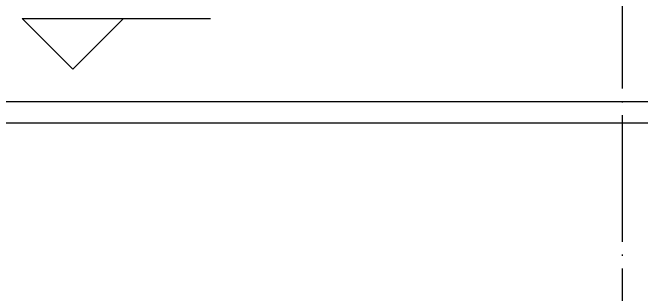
# Model space of a CAD drawing. Extents: x 27938 to 1507990, y 110129 to 923079.
# Drawn here: x 840729 to 843708, y 207494 to 208829 of the extents above; entities that cross this region are included whole.
import ezdxf

# ---------------------------------------------------------------- set-up
doc = ezdxf.new("R2010")
doc.units = 0
doc.header["$LTSCALE"] = 1000
doc.header["$MEASUREMENT"] = 0
doc.linetypes.add('DOTE', pattern=[2.42, 2, -0.2, 0.02, -0.2])
for name, color, linetype in [('----建筑底图', 8, 'Continuous'), ('DIM_ELEV', 3, 'Continuous'), ('DOTE', 1, 'Continuous'), ('ROOF', 4, 'Continuous')]:
    doc.layers.add(name, color=color, linetype=linetype)

# ---------------------------------------------------------------- blocks, each defined once
blk = doc.blocks.new('A$C7FBD0C6F')
at = {"layer": 'DIM_ELEV', "color": 8}
for p, q in [((27400.9, -30046.3), (27160.9, -29806.3)), ((27160.9, -29806.3), (28053.1, -29806.3)), ((27400.9, -30046.3), (27640.9, -29806.3))]:
    blk.add_line(p, q, dxfattribs=at)
at = {"layer": 'DOTE', "color": 169, "linetype": 'DOTE', "ltscale": 0.3}
blk.add_line((30002.2, -20099.8), (30002.5, -31199.8), dxfattribs=at)
at = {"layer": 'ROOF', "color": 8, "ltscale": 0.8}
for points in [[(17702.5, -21799.8), (15852.5, -21799.8), (15852.5, -26299.8), (15852.5, -26299.8), (15852.5, -30299.8), (37752.5, -30299.8), (37752.5, -29099.8), (39302.5, -29099.8)], [(18902.5, -21899.8), (15952.5, -21899.8), (15952.5, -30199.8), (37652.5, -30199.8), (37652.5, -28999.8), (39302.5, -28999.8)]]:
    blk.add_lwpolyline(points, dxfattribs=at)

msp = doc.modelspace()

# ---------------------------------------------------------------- block references
at = {"layer": '----建筑底图', "ltscale": 0.5}
msp.add_blockref('A$C7FBD0C6F', (813614.1, 238606.8), dxfattribs=at)

doc.saveas('drawing.dxf')
